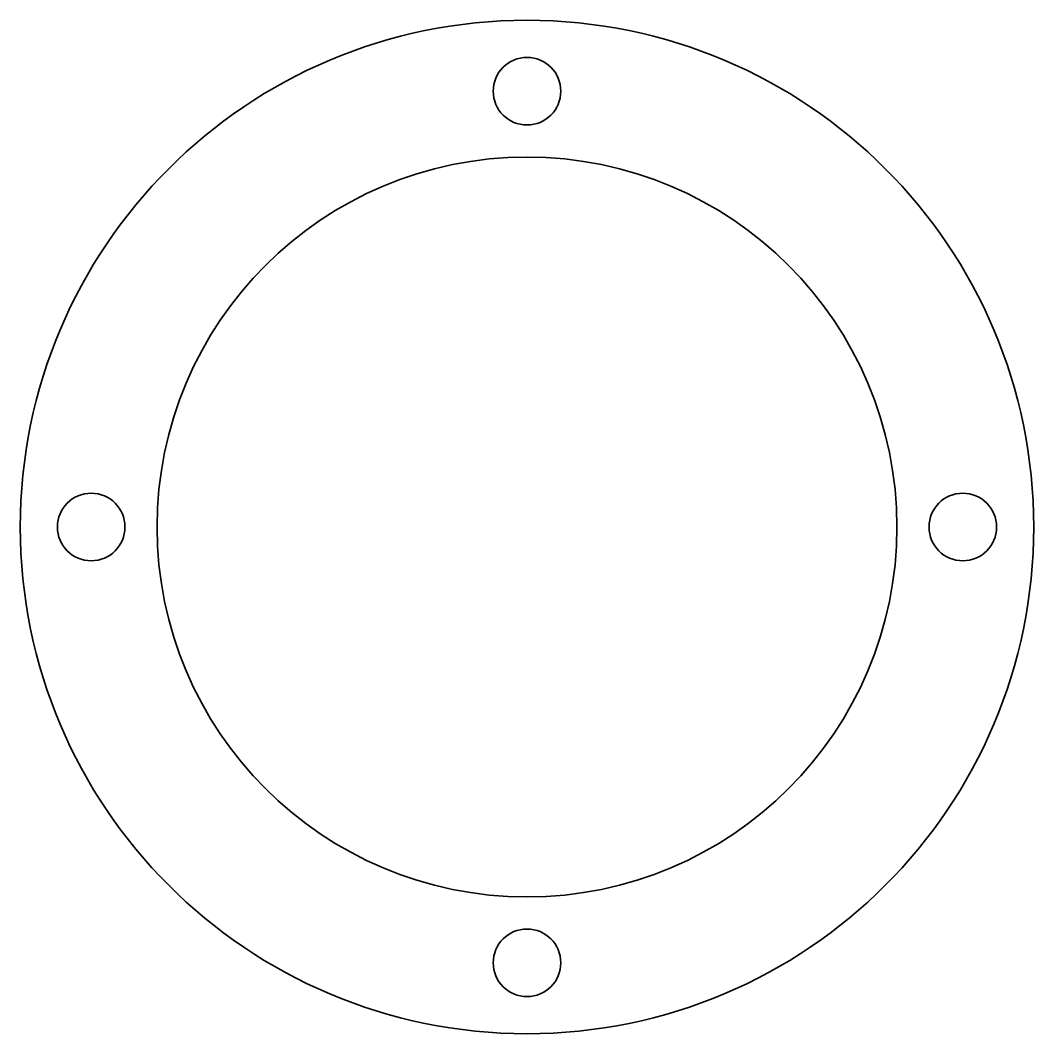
# Model space of a CAD drawing. Extents: x 564.5 to 624.5, y 390.5 to 450.5.
import ezdxf

# ---------------------------------------------------------------- set-up
doc = ezdxf.new("R2010")
doc.units = 0

msp = doc.modelspace()

# ---------------------------------------------------------------- linework, layer by layer
at = {"color": 7, "lineweight": 35}
for centre, radius in [((594.5, 420.5), 30), ((594.5, 446.299988), 2), ((594.5, 420.5), 21.9), ((568.700012, 420.5), 2), ((620.299988, 420.5), 2), ((594.5, 394.700012), 2)]:
    msp.add_circle(centre, radius, dxfattribs=at)

doc.saveas('drawing.dxf')
